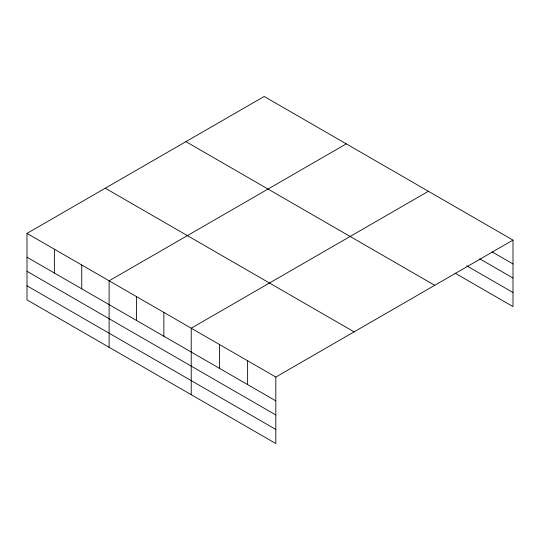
<?xml version="1.0" encoding="UTF-8"?>
<svg xmlns="http://www.w3.org/2000/svg" width="540" height="540" viewBox="0 0 540 540"><rect width="100%" height="100%" fill="white"/><g stroke="black" fill="none" stroke-linecap="round" stroke-linejoin="round"><path stroke-width="0.81" d="M455.152 273.206L513 306.605L513 240.118L264.175 96.464L27 233.395L27 299.882L275.825 443.536L275.825 377.055L27 233.395M346.288 143.869L109.114 280.807L109.114 347.288M428.402 191.275L191.221 328.212L191.221 394.693M275.825 377.055L513 240.118M492.028 251.843L513 263.952M479.736 258.822L513 278.026M466.722 265.808L513 292.525M185.909 141.649L434.734 285.309M105.266 188.21L354.092 331.864M27 257.222L275.825 400.882M27 271.303L275.825 414.956M27 285.802L275.825 429.462M247.624 360.774L247.624 384.601M219.422 344.493L219.422 368.32M163.85 312.41L163.85 336.238M136.485 296.609L136.485 320.436M81.743 264.998L81.743 288.832M54.371 249.197L54.371 273.024"/></g></svg>
